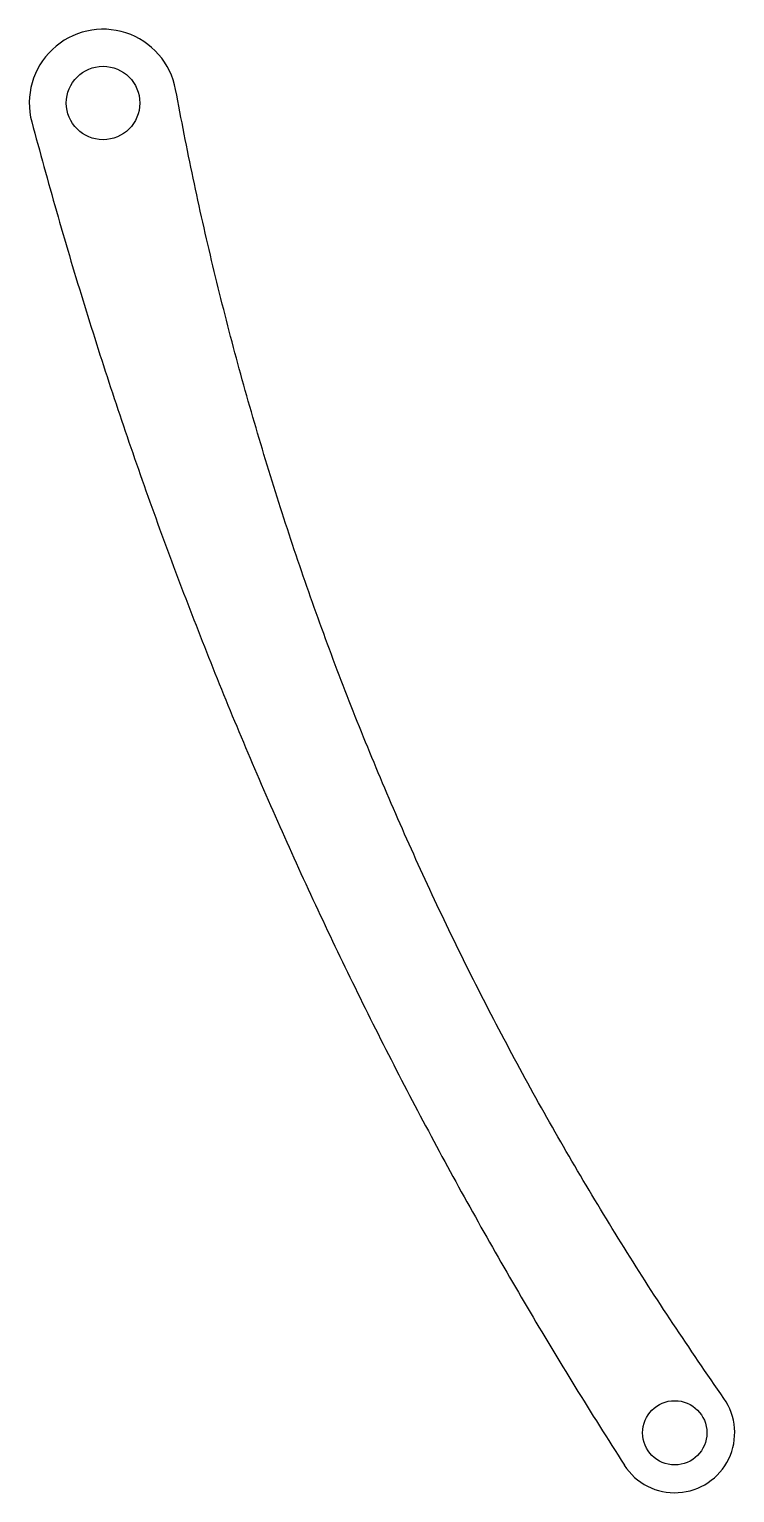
# Model space of a CAD drawing. Header units: millimetres. Extents: x -160 to -83, y -151 to 8.
import ezdxf

# ---------------------------------------------------------------- set-up
doc = ezdxf.new("R2010")
doc.units = ezdxf.units.MM
doc.layers.add('Sketch006', color=7, linetype='CONTINUOUS')

msp = doc.modelspace()

# ---------------------------------------------------------------- linework, layer by layer
at = {"layer": 'Sketch006'}
for centre, radius in [((-152, 0), 3.99), ((-89.94, -144.43), 3.49)]:
    msp.add_circle(centre, radius, dxfattribs=at)
for centre, radius, start, end in [((-152, 0), 8.01, 10.4508, -165.1097), ((-89.94, -144.43), 6.51, -147.317, 34.9675)]:
    msp.add_arc(centre, radius, start, end, dxfattribs=at)
for points in [[(-84.6, -140.7), (-129.83, -76.02), (-144.12, 1.45)], [(-159.74, -2.06), (-139.02, -79.97), (-95.41, -147.94)]]:
    msp.add_open_spline(points, degree=2, dxfattribs=at)

doc.saveas('drawing.dxf')
